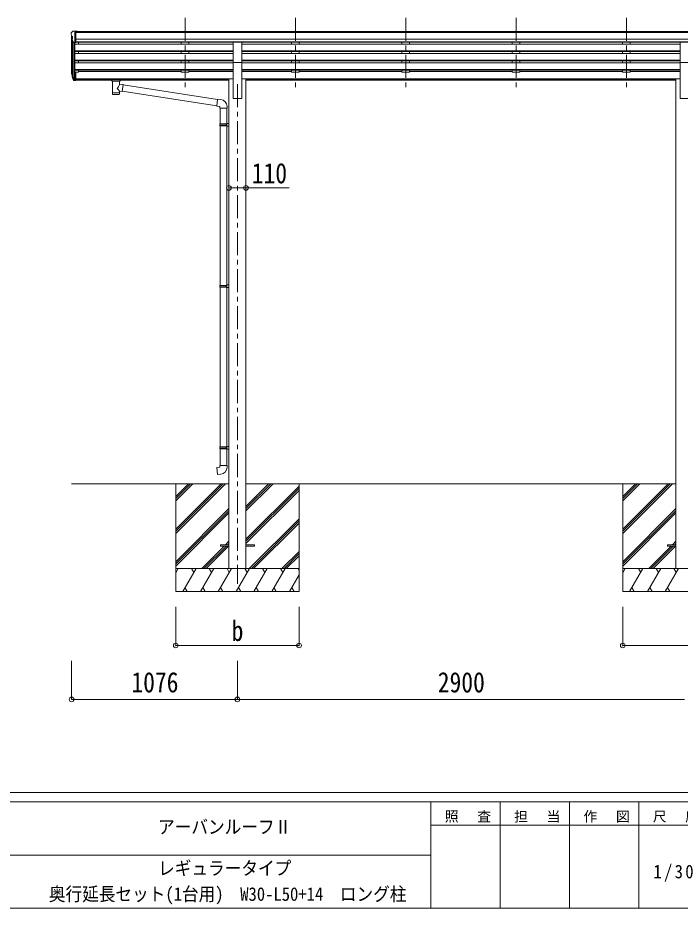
# Model space of a CAD drawing. Units: millimetres at full size, sheet at 1:30; some dimension numbers follow another scale. Extents: x -8432 to 8432, y -5820 to 5820.
# Drawn here: x 21 to 4319, y -5820 to -41 of the extents above; entities that cross this region are included whole.
import ezdxf
from ezdxf.enums import TextEntityAlignment as Align

# ---------------------------------------------------------------- set-up
doc = ezdxf.new("R2010")
doc.units = ezdxf.units.MM
doc.header["$LTSCALE"] = 30
doc.header["$PDMODE"] = 32
doc.header["$PDSIZE"] = 30
doc.linetypes.add('CHAIN1', pattern=[8, 5, -1, 1, -1])
for name, color, linetype, lineweight in [('0-0_0', 7, 'Continuous', 9), ('0-1_本体', 5, 'CHAIN1', 9), ('0-3_ELV2', 4, 'Continuous', 9), ('0-6_OTH_LINE', 6, 'Continuous', 9), ('0-9_OUTLINE', 7, 'Continuous', 9), ('F-0_240', 7, 'Continuous', 9)]:
    doc.layers.add(name, color=color, linetype=linetype, lineweight=lineweight)
doc.styles.add('ＭＳ ゴシック', font='')
doc.styles.get('ＭＳ ゴシック').set_extended_font_data('MS Gothic')

msp = doc.modelspace()

# ---------------------------------------------------------------- linework, layer by layer
at = {"layer": '0-0_0'}
for p, q in [((370.01, -3064.93), (1390.81, -3064.93)), ((1046.01, -3064.93), (1046.01, -3764.93)), ((1046.01, -3359.1), (1340.19, -3064.93)), ((1046.01, -3373.25), (1354.34, -3064.93)), ((1046.01, -3387.39), (1368.48, -3064.93)), ((1046.01, -3175.26), (1156.35, -3064.93)), ((1046.01, -3161.11), (1142.2, -3064.93)), ((1046.01, -3146.97), (1128.06, -3064.93)), ((1501.21, -3240.56), (1676.85, -3064.93)), ((1501.21, -3226.41), (1662.7, -3064.93)), ((1501.21, -3212.27), (1648.56, -3064.93)), ((1501.21, -3064.93), (4290.81, -3064.93)), ((1501.21, -3424.4), (1846.01, -3079.61)), ((1501.21, -3438.54), (1846.01, -3093.75)), ((1501.21, -3452.69), (1846.01, -3107.89)), ((1846.01, -3064.93), (1846.01, -3764.93)), ((3946.01, -3064.93), (3946.01, -3764.93)), ((3946.01, -3359.1), (4240.19, -3064.93)), ((3946.01, -3373.25), (4254.34, -3064.93)), ((3946.01, -3387.39), (4268.48, -3064.93)), ((3946.01, -3175.26), (4056.35, -3064.93)), ((3946.01, -3161.11), (4042.2, -3064.93)), ((3946.01, -3146.97), (4028.06, -3064.93)), ((1046.01, -3571.23), (1390.81, -3226.44)), ((3946.01, -3571.23), (4290.81, -3226.44)), ((1046.01, -3585.38), (1390.81, -3240.58)), ((1046.01, -3599.52), (1390.81, -3254.72)), ((1522.82, -3614.93), (1846.01, -3291.74)), ((3946.01, -3585.38), (4290.81, -3240.58)), ((3946.01, -3599.52), (4290.81, -3254.72)), ((1536.96, -3614.93), (1846.01, -3305.88)), ((1551.11, -3614.93), (1846.01, -3320.02)), ((1368.96, -3460.43), (1390.81, -3438.57)), ((1383.1, -3460.43), (1390.81, -3452.71)), ((4268.96, -3460.43), (4290.81, -3438.57)), ((4283.1, -3460.43), (4290.81, -3452.71)), ((1214.46, -3614.93), (1359.96, -3469.43)), ((1228.6, -3614.93), (1374.1, -3469.43)), ((1242.74, -3614.93), (1388.24, -3469.43)), ((1734.96, -3614.93), (1846.01, -3503.87)), ((1749.1, -3614.93), (1846.01, -3518.01)), ((4114.46, -3614.93), (4259.96, -3469.43)), ((4128.6, -3614.93), (4274.1, -3469.43)), ((4142.74, -3614.93), (4288.24, -3469.43)), ((1763.24, -3614.93), (1846.01, -3532.15)), ((1846.01, -3614.93), (1046.01, -3614.93)), ((1046.01, -3642.43), (1061.89, -3614.93)), ((1090.76, -3764.93), (1177.36, -3614.93)), ((1162.36, -3640.91), (1147.36, -3614.93)), ((1206.23, -3764.93), (1292.83, -3614.93)), ((1277.83, -3640.91), (1262.83, -3614.93)), ((1321.7, -3764.93), (1408.3, -3614.93)), ((1393.3, -3640.91), (1378.3, -3614.93)), ((1437.17, -3764.93), (1523.77, -3614.93)), ((1508.77, -3640.91), (1493.77, -3614.92)), ((1552.64, -3764.93), (1639.24, -3614.93)), ((1624.24, -3640.91), (1609.24, -3614.93)), ((1668.11, -3764.93), (1754.71, -3614.93)), ((1724.71, -3614.93), (1739.71, -3640.91)), ((1840.18, -3614.93), (1846.01, -3625.03)), ((4746.01, -3614.93), (3946.01, -3614.93)), ((3946.01, -3642.43), (3961.89, -3614.93)), ((3990.76, -3764.93), (4077.36, -3614.93)), ((4062.36, -3640.91), (4047.36, -3614.93)), ((4106.23, -3764.93), (4192.83, -3614.93)), ((4177.83, -3640.91), (4162.83, -3614.93)), ((4221.7, -3764.93), (4308.3, -3614.93)), ((4293.3, -3640.91), (4278.3, -3614.93)), ((1783.58, -3764.93), (1846.01, -3656.79)), ((1105.76, -3738.95), (1120.76, -3764.93)), ((1221.23, -3738.95), (1236.23, -3764.93)), ((1336.7, -3738.95), (1351.7, -3764.93)), ((1452.17, -3738.95), (1467.17, -3764.93)), ((1567.64, -3738.95), (1582.64, -3764.93)), ((1683.11, -3738.95), (1698.11, -3764.93)), ((1798.58, -3738.95), (1813.58, -3764.93)), ((4005.76, -3738.95), (4020.76, -3764.93)), ((4121.23, -3738.95), (4136.23, -3764.93)), ((4236.7, -3738.95), (4251.7, -3764.93)), ((1046.01, -3764.93), (1846.01, -3764.93)), ((3946.01, -3764.93), (4746.01, -3764.93))]:
    msp.add_line(p, q, dxfattribs=at)
at = {"layer": '0-1_本体'}
for p, q in [((1106.01, -40.52), (1106.01, -518.04)), ((1822.01, -40.52), (1822.01, -518.04)), ((2538.01, -40.52), (2538.01, -518.04)), ((3254.01, -40.52), (3254.01, -518.04)), ((3970.01, -40.52), (3970.01, -518.04)), ((1446.01, -471.36), (1446.01, -3714.93))]:
    msp.add_line(p, q, dxfattribs=at)
at = {"layer": '0-3_ELV2'}
for p, q in [((368.01, -137.42), (368.01, -138.05)), ((370.01, -158.62), (370.01, -393.29)), ((370.55, -159.23), (375.86, -162.3)), ((374.92, -128.61), (370.86, -134.42)), ((378.01, -128.05), (375.68, -128.19)), ((376.01, -162.56), (376.01, -178.84)), ((378.01, -128.05), (396.51, -128.05)), ((390.01, -201.03), (390.01, -128.05)), ((396.51, -128.05), (406.51, -128.13)), ((396.51, -200.03), (396.51, -128.05)), ((5385.51, -129.65), (396.51, -129.65)), ((5385.51, -134.87), (396.51, -134.87)), ((406.51, -129.65), (406.51, -128.13)), ((382.39, -199.22), (373.39, -183.62)), ((374.99, -186.39), (374.99, -419.99)), ((384.01, -200.55), (384.01, -438.43)), ((390.01, -201.03), (384.81, -200.71)), ((396.51, -200.03), (390.01, -200.03)), ((390.01, -201.03), (390.01, -393.65)), ((1418.51, -212.01), (390.01, -212.01)), ((5395.51, -178.4), (396.51, -178.4)), ((5395.51, -196.25), (396.51, -196.25)), ((1418.51, -199.5), (396.51, -199.5)), ((415.01, -199.5), (415.01, -212.01)), ((1081.01, -199.5), (1081.01, -212.01)), ((1131.01, -199.5), (1131.01, -211.91)), ((1418.51, -330.47), (1418.51, -198.68)), ((1418.51, -198.68), (1473.51, -198.68)), ((1473.51, -330.47), (1473.51, -198.68)), ((4318.51, -199.5), (1473.51, -199.5)), ((4318.51, -212.01), (1473.51, -212.01)), ((1797.01, -199.5), (1797.01, -212.01)), ((1847.01, -199.5), (1847.01, -211.91)), ((2513.01, -199.5), (2513.01, -212.01)), ((2563.01, -199.5), (2563.01, -211.91)), ((3229.01, -199.5), (3229.01, -212.01)), ((3279.01, -199.5), (3279.01, -211.91)), ((3945.01, -199.5), (3945.01, -212.01)), ((3995.01, -199.5), (3995.01, -211.91)), ((4318.51, -330.47), (4318.51, -198.68)), ((4318.51, -198.68), (4373.51, -198.68)), ((1418.51, -253.88), (390.01, -253.88)), ((1418.51, -255.38), (390.01, -255.38)), ((1418.51, -259.7), (390.01, -259.7)), ((1418.51, -272.55), (390.01, -272.55)), ((415.01, -259.7), (415.01, -272.55)), ((1081.01, -259.7), (1081.01, -272.55)), ((1131.01, -259.7), (1131.01, -272.55)), ((4318.51, -253.88), (1473.51, -253.88)), ((4318.51, -255.38), (1473.51, -255.38)), ((4318.51, -259.7), (1473.51, -259.7)), ((4318.51, -272.55), (1473.51, -272.55)), ((1797.01, -259.7), (1797.01, -272.55)), ((1847.01, -259.7), (1847.01, -272.55)), ((2513.01, -259.7), (2513.01, -272.55)), ((2563.01, -259.7), (2563.01, -272.55)), ((3229.01, -259.7), (3229.01, -272.55)), ((3279.01, -259.7), (3279.01, -272.55)), ((3945.01, -259.7), (3945.01, -272.55)), ((3995.01, -259.7), (3995.01, -272.55)), ((1418.51, -314.43), (390.01, -314.43)), ((1418.51, -315.93), (390.01, -315.93)), ((1418.51, -320.24), (390.01, -320.24)), ((1418.51, -333.1), (390.01, -333.1)), ((415.01, -320.24), (415.01, -333.1)), ((1081.01, -320.24), (1081.01, -333)), ((1131.01, -320.24), (1131.01, -333.1)), ((1418.51, -330.47), (1418.51, -564.93)), ((1418.51, -330.47), (1473.51, -330.47)), ((4318.51, -314.43), (1473.51, -314.43)), ((4318.51, -315.93), (1473.51, -315.93)), ((4318.51, -320.24), (1473.51, -320.24)), ((1473.51, -330.47), (1473.51, -564.93)), ((4318.51, -333.1), (1473.51, -333.1)), ((1797.01, -320.24), (1797.01, -333)), ((1847.01, -320.24), (1847.01, -333.1)), ((2513.01, -320.24), (2513.01, -333)), ((2563.01, -320.24), (2563.01, -333.1)), ((3229.01, -320.24), (3229.01, -333)), ((3279.01, -320.24), (3279.01, -333.1)), ((3945.01, -320.24), (3945.01, -333)), ((3995.01, -320.24), (3995.01, -333.1)), ((4318.51, -330.47), (4318.51, -564.93)), ((4318.51, -330.47), (4373.51, -330.47)), ((1418.51, -374.98), (390.01, -374.98)), ((1418.51, -376.48), (390.01, -376.48)), ((1418.51, -380.79), (390.01, -380.79)), ((390.01, -393.65), (390.01, -448.42)), ((396.51, -393.65), (390.01, -393.65)), ((396.51, -393.65), (396.51, -447.68)), ((415.01, -394.28), (396.51, -394.28)), ((415.01, -380.79), (415.01, -394.28)), ((415.01, -389.34), (1081.01, -389.34)), ((1081.01, -380.79), (1081.01, -394.28)), ((1131.01, -394.28), (1081.01, -394.28)), ((1131.01, -380.79), (1131.01, -394.28)), ((1418.51, -389.34), (1131.01, -389.34)), ((4318.51, -374.98), (1473.51, -374.98)), ((4318.51, -376.48), (1473.51, -376.48)), ((4318.51, -380.79), (1473.51, -380.79)), ((1797.01, -389.34), (1473.51, -389.34)), ((1797.01, -380.79), (1797.01, -394.28)), ((1847.01, -394.28), (1797.01, -394.28)), ((1847.01, -380.79), (1847.01, -394.28)), ((2513.01, -389.34), (1847.01, -389.34)), ((2513.01, -380.79), (2513.01, -394.28)), ((2563.01, -394.28), (2513.01, -394.28)), ((2563.01, -380.79), (2563.01, -394.28)), ((3229.01, -389.34), (2563.01, -389.34)), ((3229.01, -380.79), (3229.01, -394.28)), ((3279.01, -394.28), (3229.01, -394.28)), ((3279.01, -380.79), (3279.01, -394.28)), ((3945.01, -389.34), (3279.01, -389.34)), ((3945.01, -380.79), (3945.01, -394.28)), ((3995.01, -394.28), (3945.01, -394.28)), ((3995.01, -380.79), (3995.01, -394.28)), ((4318.51, -389.34), (3995.01, -389.34)), ((371.11, -407.84), (374.99, -415.79)), ((371.71, -406.46), (374.99, -413.53)), ((373.42, -419.11), (373.76, -423.52)), ((373.76, -423.52), (382.57, -447.07)), ((374.38, -422.96), (382.57, -439.13)), ((383.58, -438), (375.82, -422.6)), ((390.01, -438.68), (384.88, -438.68)), ((390.01, -440.49), (385.17, -440.49)), ((390.01, -448.42), (385.17, -448.42)), ((396.51, -433.78), (390.01, -433.78)), ((396.51, -438.66), (390.01, -438.66)), ((396.51, -447.68), (390.01, -447.68)), ((1390.81, -436.35), (396.51, -436.35)), ((1390.81, -437.75), (396.51, -437.75)), ((630.51, -445.44), (396.51, -445.44)), ((1390.81, -445.44), (684.51, -445.44)), ((1390.81, -435.93), (1390.81, -3614.93)), ((1390.81, -435.93), (1418.51, -435.93)), ((1501.21, -435.93), (1473.51, -435.93)), ((1501.21, -435.93), (1501.21, -3614.93)), ((4290.81, -436.35), (1501.21, -436.35)), ((4290.81, -437.75), (1501.21, -437.75)), ((4290.81, -445.44), (1501.21, -445.44)), ((4290.81, -435.93), (4290.81, -3614.93)), ((4290.81, -435.93), (4318.51, -435.93)), ((1418.51, -564.93), (1473.51, -564.93)), ((4318.51, -564.93), (4373.51, -564.93)), ((1336.01, -3460.43), (1390.81, -3460.43)), ((1501.21, -3460.43), (1556.01, -3460.43)), ((1556.01, -3460.43), (1556.01, -3469.43)), ((4236.01, -3460.43), (4290.81, -3460.43)), ((1501.21, -3469.43), (1556.01, -3469.43))]:
    msp.add_line(p, q, dxfattribs=at)
for points in [[(1336.01, -3460.43), (1336.01, -3469.43), (1390.81, -3469.43)], [(4236.01, -3460.43), (4236.01, -3469.43), (4290.81, -3469.43)]]:
    msp.add_lwpolyline(points, dxfattribs=at)
for centre, radius, start, end in [((371.01, -137.42), 3, 93, 180), ((570.01, -138.05), 202, 180, 184.94904), ((374.92, -154.86), 6.18, 185.7035, 224.99897), ((375.74, -129.19), 1, 93.5, 145), ((375.71, -162.56), 0.3, 0, 60), ((375.99, -182.12), 3, 94.7167, 210), ((375.71, -178.84), 0.3, 274.7167, 0), ((384.99, -197.72), 3, 210, 266.5), ((399.2, -398.72), 29.53, 186.50806, 197.98144), ((400.6, -396.97), 30.41, 187.1552, 198.19734)]:
    msp.add_arc(centre, radius, start, end, dxfattribs=at)
for centre, major_axis, ratio, start_param, end_param in [((458.67, -399.16), (-89.06, 1.43), 0.57596, 6.1962358, 6.3678173), ((457.88, -392.48), (87.93, 4.42), 0.541684, 3.0659337, 3.2228513), ((374.73, -419.11), (1.3, 0), 0.90356, 1.3700892, 3.347195), ((460.65, -402.92), (-89.07, 0), 0.90356, 0.2056023, 0.2515348), ((459.93, -399.06), (-88.05, 0), 0.90356, 0.2662965, 0.3003836), ((385.17, -437.78), (-3, 0), 0.90356, 0.5235988, 1.5707963), ((385.17, -445.71), (3, 0), 0.90356, 3.6651914, 4.712389), ((384.88, -437.33), (-1.5, 0), 0.90356, 0.5235988, 1.5707963)]:
    msp.add_ellipse(centre, major_axis=major_axis, ratio=ratio, start_param=start_param, end_param=end_param, dxfattribs=at)
at = {"layer": '0-6_OTH_LINE'}
for p, q in [((1390.81, -1144.48), (1501.21, -1144.48)), ((1046.01, -4114.93), (1046.01, -3864.95)), ((1846.01, -4114.93), (1846.01, -3864.95)), ((3946.01, -4114.93), (3946.01, -3864.95)), ((1046.01, -4114.93), (1846.01, -4114.93)), ((3946.01, -4114.93), (4746.01, -4114.93)), ((370.01, -4464.93), (370.01, -4214.93)), ((1446.01, -4464.93), (1446.01, -4214.93)), ((370.01, -4464.93), (1446.01, -4464.93)), ((1446.01, -4464.93), (4346.01, -4464.93))]:
    msp.add_line(p, q, dxfattribs=at)
at = {"layer": '0-6_OTH_LINE', "lineweight": 18}
msp.add_line((1501.21, -1144.48), (1780.75, -1144.48), dxfattribs=at)
at = {"layer": '0-6_OTH_LINE'}
for p in [(1390.81, -1144.48), (1501.21, -1144.48), (1046.01, -4114.93), (1846.01, -4114.93), (3946.01, -4114.93), (370.01, -4464.93), (1446.01, -4464.93)]:
    msp.add_point(p, dxfattribs=at)
at = {"layer": '0-9_OUTLINE'}
for p, q in [((614.01, -438.53), (614.01, -444.28)), ((616.01, -437.86), (699.01, -437.86)), ((616.01, -440.04), (699.01, -440.04)), ((616.01, -444.95), (630.51, -444.95)), ((630.51, -450.59), (630.51, -444.05)), ((634.61, -451.51), (634.6, -536.95)), ((680.41, -470.26), (680.41, -451.51)), ((684.51, -450.59), (684.51, -444.05)), ((684.51, -444.95), (699.01, -444.95)), ((701.01, -438.53), (701.01, -444.28)), ((705.63, -474.16), (680.41, -470.25)), ((680.43, -536.95), (680.41, -516.29)), ((680.41, -516.6), (698.61, -519.42)), ((705.63, -474.16), (698.61, -519.42)), ((1312.95, -612.95), (698.88, -517.68)), ((1316.62, -571.01), (705.32, -476.18)), ((1337.63, -570.89), (1316.79, -569.07)), ((1332.7, -626.64), (1378.7, -626.64)), ((1334.81, -626.64), (1334.81, -728.99)), ((1376.81, -626.64), (1376.81, -726.44)), ((1378.7, -626.64), (1378.7, -615.72)), ((1332.81, -730.99), (1333.81, -728.99)), ((1332.81, -730.99), (1376.81, -730.99)), ((1332.81, -730.99), (1332.81, -738.99)), ((1332.81, -738.99), (1376.81, -738.99)), ((1332.81, -738.99), (1333.81, -740.99)), ((1333.81, -728.99), (1376.81, -728.99)), ((1333.81, -740.99), (1376.81, -740.99)), ((1334.81, -740.99), (1334.81, -1777.18)), ((1372.34, -730.99), (1371.91, -728.99)), ((1374.81, -726.49), (1390.81, -726.02)), ((1374.81, -728.49), (1374.81, -726.49)), ((1374.81, -728.49), (1376.81, -728.49)), ((1374.81, -743.49), (1374.81, -741.49)), ((1374.81, -743.49), (1390.81, -743.96)), ((1376.81, -743.55), (1376.81, -1774.62)), ((1390.81, -726.02), (1390.81, -743.96)), ((1332.81, -1779.18), (1333.81, -1777.18)), ((1332.81, -1779.18), (1376.81, -1779.18)), ((1332.81, -1779.18), (1332.81, -1787.18)), ((1332.81, -1787.18), (1376.81, -1787.18)), ((1332.81, -1787.18), (1333.81, -1789.18)), ((1333.81, -1777.18), (1376.81, -1777.18)), ((1333.81, -1789.18), (1376.81, -1789.18)), ((1334.81, -1789.18), (1334.81, -2825.37)), ((1372.34, -1779.18), (1371.91, -1777.18)), ((1374.81, -1774.68), (1390.81, -1774.21)), ((1374.81, -1776.68), (1374.81, -1774.68)), ((1374.81, -1776.68), (1376.81, -1776.68)), ((1374.81, -1791.68), (1374.81, -1789.68)), ((1390.81, -1774.21), (1390.81, -1792.15)), ((1374.81, -1791.68), (1390.81, -1792.15)), ((1376.81, -1791.74), (1376.81, -2822.81)), ((1332.81, -2827.37), (1333.81, -2825.37)), ((1332.81, -2827.37), (1376.81, -2827.37)), ((1332.81, -2827.37), (1332.81, -2835.37)), ((1333.81, -2825.37), (1376.81, -2825.37)), ((1372.34, -2827.37), (1371.91, -2825.37)), ((1374.81, -2822.87), (1390.81, -2822.4)), ((1374.81, -2824.87), (1374.81, -2822.87)), ((1374.81, -2824.87), (1376.81, -2824.87)), ((1390.81, -2822.4), (1390.81, -2840.34)), ((1332.81, -2835.37), (1376.81, -2835.37)), ((1332.81, -2835.37), (1333.81, -2837.37)), ((1333.81, -2837.37), (1376.81, -2837.37)), ((1334.81, -2837.37), (1334.81, -2947.37)), ((1374.81, -2839.87), (1374.81, -2837.87)), ((1374.81, -2839.87), (1390.81, -2840.34)), ((1376.81, -2839.93), (1376.81, -2947.37)), ((1332.81, -2947.37), (1378.81, -2947.37)), ((1332.81, -2957.37), (1332.81, -2947.37)), ((1378.81, -2947.37), (1378.81, -2958.29))]:
    msp.add_line(p, q, dxfattribs=at)
for points in [[(614.01, -438.53), (614.05, -438.33), (614.14, -438.19), (614.23, -438.1), (614.33, -438.04), (614.46, -437.99), (614.75, -437.93), (615.24, -437.89), (615.78, -437.86), (616.01, -437.86)], [(614.01, -444.28), (614.05, -444.48), (614.14, -444.62), (614.23, -444.71), (614.33, -444.77), (614.46, -444.82), (614.75, -444.88), (615.24, -444.93), (615.78, -444.95), (616.01, -444.95)], [(699.01, -437.86), (699.37, -437.87), (699.9, -437.89), (700.35, -437.94), (700.65, -438.02), (700.82, -438.12), (700.94, -438.26), (701.01, -438.44), (701.01, -438.53)], [(699.01, -444.95), (699.37, -444.94), (699.9, -444.92), (700.35, -444.87), (700.65, -444.79), (700.82, -444.69), (700.94, -444.55), (701.01, -444.37), (701.01, -444.28)], [(1316.79, -569.07), (1312.78, -614.89), (1332.7, -616.64), (1332.7, -626.64)], [(1372.34, -730.99), (1372.34, -738.99), (1371.91, -740.99)], [(1374.81, -741.49), (1376.81, -741.49), (1376.81, -728.49)], [(1372.34, -1779.18), (1372.34, -1787.18), (1371.91, -1789.18)], [(1374.81, -1789.68), (1376.81, -1789.68), (1376.81, -1776.68)], [(1372.34, -2827.37), (1372.34, -2835.37), (1371.91, -2837.37)], [(1374.81, -2837.87), (1376.81, -2837.87), (1376.81, -2824.87)], [(1337.74, -3003.11), (1316.9, -3004.94), (1312.89, -2959.11), (1332.81, -2957.37)]]:
    msp.add_lwpolyline(points, dxfattribs=at)
for centre, start, end in [((1333.7, -615.72), 0, 85), ((1333.81, -2958.29), 275, 0)]:
    msp.add_arc(centre, 45, start, end, dxfattribs=at)
for centre, major_axis, ratio, start_param, end_param in [((616.01, -440.26), (2, 0), 0.109601, 3.1415927, 4.712389), ((657.51, -450.51), (27.06, 0), 0.069685, 3.1415927, 6.2831853), ((657.51, -444.05), (27, 0), 0.070066, 6.2831853, 9.424778), ((668.51, -448.03), (16, 0), 0.361356, 6.2636979, 6.2831853), ((699.01, -440.26), (2, 0), 0.109601, 4.712389, 6.2831853), ((657.51, -496.79), (-22.81, -26.62), 0.234429, 1.6855472, 3.1268519), ((660.07, -494.15), (20.32, -22.25), 0.045535, 0.0389954, 1.3075346), ((657.51, -536.95), (22.92, 0), 0.101955, 3.1415499, 6.2833984), ((657.51, -524.51), (22.91, 0), 0.122865, 3.1415927, 6.2831853)]:
    msp.add_ellipse(centre, major_axis=major_axis, ratio=ratio, start_param=start_param, end_param=end_param, dxfattribs=at)
at = {"layer": 'F-0_240', "color": 5}
for p, q in [((-8432.06, -5070), (8007.94, -5070)), ((-8432.06, -5130), (5341.19, -5130)), ((2701.18, -5130), (2701.18, -5820)), ((3151.18, -5130), (3151.18, -5820)), ((3601.18, -5130), (3601.18, -5820)), ((4051.18, -5130), (4051.18, -5820)), ((2701.18, -5280), (4501.18, -5280)), ((-3448.82, -5475), (2701.18, -5475)), ((-8432.06, -5820), (8007.94, -5820))]:
    msp.add_line(p, q, dxfattribs=at)

# ---------------------------------------------------------------- texts
at = {"layer": '0-6_OTH_LINE', "color": 7, "style": 'ＭＳ ゴシック', "width": 0.85}
for s, p in [('110', (1539.05, -1154.43)), ('b', (1408.51, -4124.93)), ('1076', (758.01, -4458.93)), ('2900', (2746.01, -4458.93))]:
    msp.add_text(s, height=132, dxfattribs=at).set_placement(p, align=Align.BOTTOM_LEFT)
at = {"layer": 'F-0_240', "style": 'ＭＳ ゴシック', "width": 0.9}
for s, p in [('アーバンルーフⅡ', (931.18, -5362.5)), ('レギュラータイプ', (931.18, -5630.88)), ('奥行延長セット(1台用)\u3000W30-L50+14\u3000ロング柱', (222.43, -5798.5))]:
    msp.add_text(s, height=87.98, dxfattribs=at).set_placement(p, align=Align.BOTTOM_LEFT)
at = {"layer": 'F-0_240', "attachment_point": 7, "style": 'ＭＳ ゴシック'}
for s, insert, char_height in [('\\T1.17;照\u3000査', (2791.19, -5265), 65.98), ('\\T1.17;担\u3000当', (3241.19, -5265), 65.98), ('\\T1.17;作\u3000図', (3691.18, -5265), 65.98), ('\\T1.17;尺\u3000度', (4141.19, -5265), 65.98), ('\\T1.28;\\W0.9;1/30', (4144.93, -5647.5), 87.98)]:
    msp.add_mtext(s, dxfattribs=dict(at, insert=insert, char_height=char_height))

doc.saveas('drawing.dxf')
